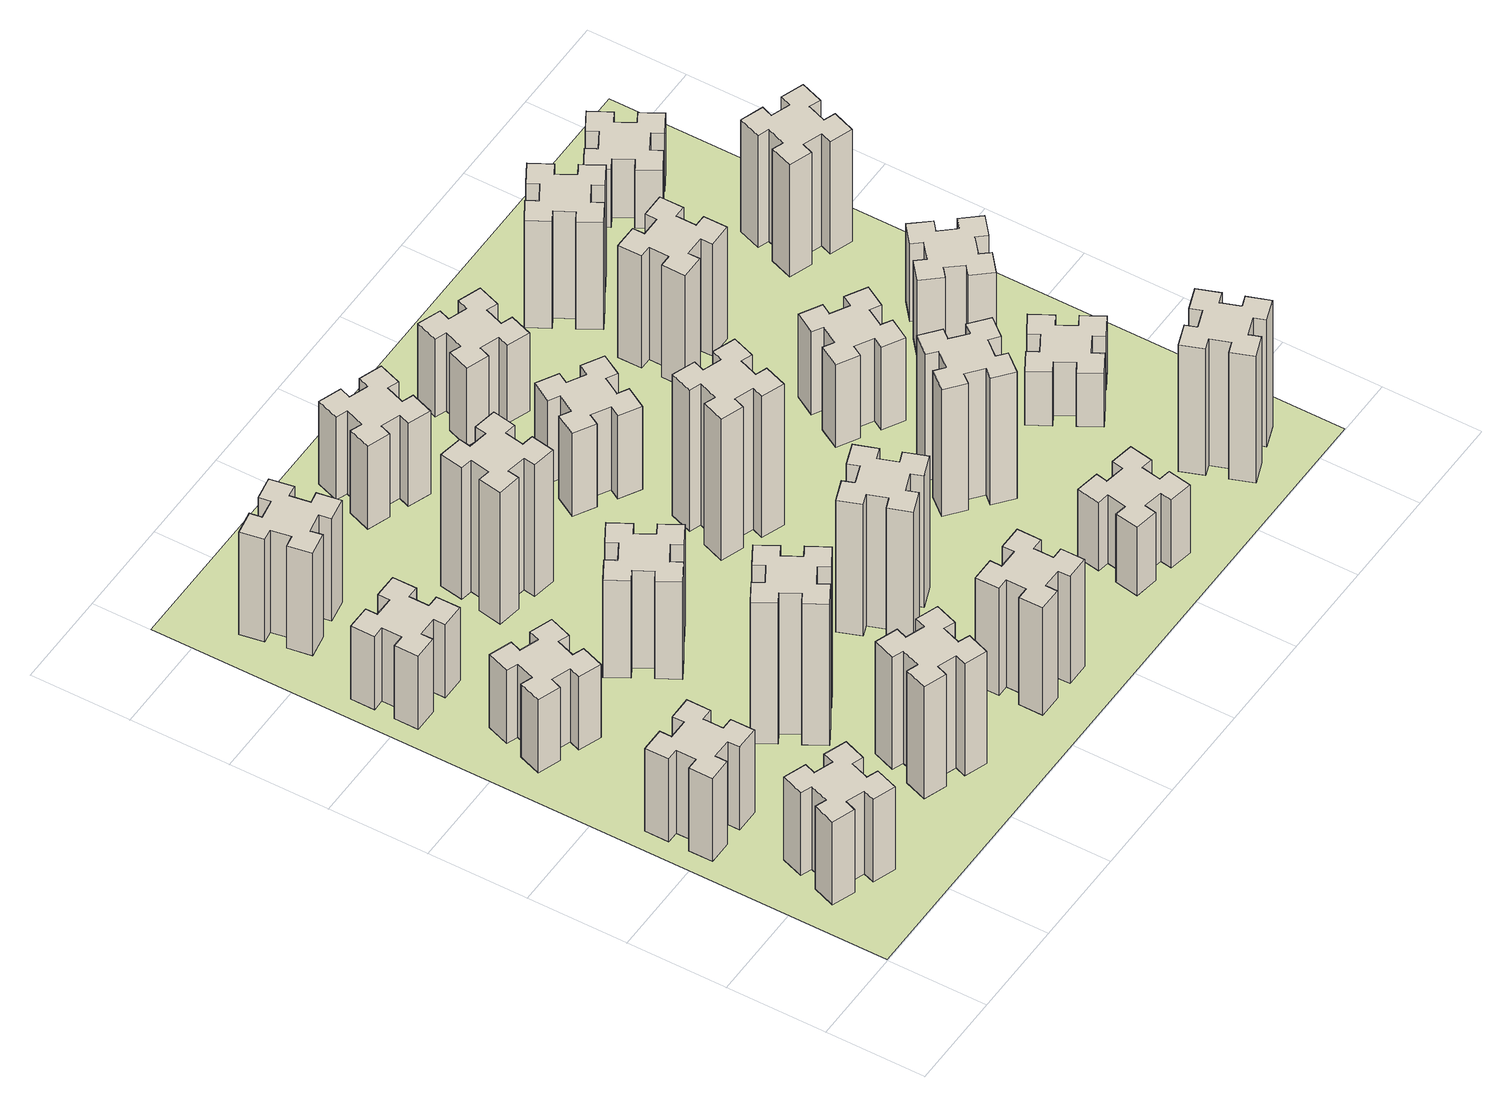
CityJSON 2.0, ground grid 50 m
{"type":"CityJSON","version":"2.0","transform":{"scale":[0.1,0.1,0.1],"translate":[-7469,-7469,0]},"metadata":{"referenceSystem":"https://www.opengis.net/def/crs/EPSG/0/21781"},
"CityObjects":{
"building1":{"type":"Building","attributes":{"class":"1000","function":"1000","usage":"1000","yearOfConstruction":2016,"roofType":"1000","measuredHeight":51,"storeysAboveGround":30,"storeysBelowGround":0},"geometry":[{"type":"Solid","lod":"1","boundaries":[[[[0,1,2,3,4,5,6,7,8,9,10,11,12,13,14,15,16,17,18,19]],[[17,16,20,21]],[[16,15,22,20]],[[15,14,23,22]],[[14,13,24,23]],[[13,12,25,24]],[[12,11,26,25]],[[11,10,27,26]],[[10,9,28,27]],[[9,8,29,28]],[[8,7,30,29]],[[7,6,31,30]],[[6,5,32,31]],[[5,4,33,32]],[[4,3,34,33]],[[3,2,35,34]],[[2,1,36,35]],[[1,0,37,36]],[[0,19,38,37]],[[19,18,39,38]],[[18,17,21,39]],[[24,25,26,27,28,29,30,31,32,33,34,35,36,37,38,39,21,20,22,23]]]]}]},
"building2":{"type":"Building","attributes":{"class":"1000","function":"1000","usage":"1000","yearOfConstruction":2016,"roofType":"1000","measuredHeight":51,"storeysAboveGround":30,"storeysBelowGround":0},"geometry":[{"type":"Solid","lod":"1","boundaries":[[[[40,41,42,43,44,45,46,47,48,49,50,51,52,53,54,55,56,57,58,59]],[[57,56,60,61]],[[56,55,62,60]],[[55,54,63,62]],[[54,53,64,63]],[[53,52,65,64]],[[52,51,66,65]],[[51,50,67,66]],[[50,49,68,67]],[[49,48,69,68]],[[48,47,70,69]],[[47,46,71,70]],[[46,45,72,71]],[[45,44,73,72]],[[44,43,74,73]],[[43,42,75,74]],[[42,41,76,75]],[[41,40,77,76]],[[40,59,78,77]],[[59,58,79,78]],[[58,57,61,79]],[[64,65,66,67,68,69,70,71,72,73,74,75,76,77,78,79,61,60,62,63]]]]}]},
"building3":{"type":"Building","attributes":{"class":"1000","function":"1000","usage":"1000","yearOfConstruction":2016,"roofType":"1000","measuredHeight":45,"storeysAboveGround":30,"storeysBelowGround":0},"geometry":[{"type":"Solid","lod":"1","boundaries":[[[[80,81,82,83,84,85,86,87,88,89,90,91,92,93,94,95,96,97,98,99]],[[97,96,100,101]],[[96,95,102,100]],[[95,94,103,102]],[[94,93,104,103]],[[93,92,105,104]],[[92,91,106,105]],[[91,90,107,106]],[[90,89,108,107]],[[89,88,109,108]],[[88,87,110,109]],[[87,86,111,110]],[[86,85,112,111]],[[85,84,113,112]],[[84,83,114,113]],[[83,82,115,114]],[[82,81,116,115]],[[81,80,117,116]],[[80,99,118,117]],[[99,98,119,118]],[[98,97,101,119]],[[104,105,106,107,108,109,110,111,112,113,114,115,116,117,118,119,101,100,102,103]]]]}]},
"building4":{"type":"Building","attributes":{"class":"1000","function":"1000","usage":"1000","yearOfConstruction":2016,"roofType":"1000","measuredHeight":45,"storeysAboveGround":30,"storeysBelowGround":0},"geometry":[{"type":"Solid","lod":"1","boundaries":[[[[120,121,122,123,124,125,126,127,128,129,130,131,132,133,134,135,136,137,138,139]],[[137,136,140,141]],[[136,135,142,140]],[[135,134,143,142]],[[134,133,144,143]],[[133,132,145,144]],[[132,131,146,145]],[[131,130,147,146]],[[130,129,148,147]],[[129,128,149,148]],[[128,127,150,149]],[[127,126,151,150]],[[126,125,152,151]],[[125,124,153,152]],[[124,123,154,153]],[[123,122,155,154]],[[122,121,156,155]],[[121,120,157,156]],[[120,139,158,157]],[[139,138,159,158]],[[138,137,141,159]],[[144,145,146,147,148,149,150,151,152,153,154,155,156,157,158,159,141,140,142,143]]]]}]},
"building5":{"type":"Building","attributes":{"class":"1000","function":"1000","usage":"1000","yearOfConstruction":2016,"roofType":"1000","measuredHeight":69,"storeysAboveGround":30,"storeysBelowGround":0},"geometry":[{"type":"Solid","lod":"1","boundaries":[[[[160,161,162,163,164,165,166,167,168,169,170,171,172,173,174,175,176,177,178,179]],[[177,176,180,181]],[[176,175,182,180]],[[175,174,183,182]],[[174,173,184,183]],[[173,172,185,184]],[[172,171,186,185]],[[171,170,187,186]],[[170,169,188,187]],[[169,168,189,188]],[[168,167,190,189]],[[167,166,191,190]],[[166,165,192,191]],[[165,164,193,192]],[[164,163,194,193]],[[163,162,195,194]],[[162,161,196,195]],[[161,160,197,196]],[[160,179,198,197]],[[179,178,199,198]],[[178,177,181,199]],[[184,185,186,187,188,189,190,191,192,193,194,195,196,197,198,199,181,180,182,183]]]]}]},
"building6":{"type":"Building","attributes":{"class":"1000","function":"1000","usage":"1000","yearOfConstruction":2016,"roofType":"1000","measuredHeight":63,"storeysAboveGround":30,"storeysBelowGround":0},"geometry":[{"type":"Solid","lod":"1","boundaries":[[[[200,201,202,203,204,205,206,207,208,209,210,211,212,213,214,215,216,217,218,219]],[[217,216,220,221]],[[216,215,222,220]],[[215,214,223,222]],[[214,213,224,223]],[[213,212,225,224]],[[212,211,226,225]],[[211,210,227,226]],[[210,209,228,227]],[[209,208,229,228]],[[208,207,230,229]],[[207,206,231,230]],[[206,205,232,231]],[[205,204,233,232]],[[204,203,234,233]],[[203,202,235,234]],[[202,201,236,235]],[[201,200,237,236]],[[200,219,238,237]],[[219,218,239,238]],[[218,217,221,239]],[[224,225,226,227,228,229,230,231,232,233,234,235,236,237,238,239,221,220,222,223]]]]}]},
"building7":{"type":"Building","attributes":{"class":"1000","function":"1000","usage":"1000","yearOfConstruction":2016,"roofType":"1000","measuredHeight":87,"storeysAboveGround":30,"storeysBelowGround":0},"geometry":[{"type":"Solid","lod":"1","boundaries":[[[[240,241,242,243,244,245,246,247,248,249,250,251,252,253,254,255,256,257,258,259]],[[257,256,260,261]],[[256,255,262,260]],[[255,254,263,262]],[[254,253,264,263]],[[253,252,265,264]],[[252,251,266,265]],[[251,250,267,266]],[[250,249,268,267]],[[249,248,269,268]],[[248,247,270,269]],[[247,246,271,270]],[[246,245,272,271]],[[245,244,273,272]],[[244,243,274,273]],[[243,242,275,274]],[[242,241,276,275]],[[241,240,277,276]],[[240,259,278,277]],[[259,258,279,278]],[[258,257,261,279]],[[264,265,266,267,268,269,270,271,272,273,274,275,276,277,278,279,261,260,262,263]]]]}]},
"building8":{"type":"Building","attributes":{"class":"1000","function":"1000","usage":"1000","yearOfConstruction":2016,"roofType":"1000","measuredHeight":60,"storeysAboveGround":30,"storeysBelowGround":0},"geometry":[{"type":"Solid","lod":"1","boundaries":[[[[280,281,282,283,284,285,286,287,288,289,290,291,292,293,294,295,296,297,298,299]],[[297,296,300,301]],[[296,295,302,300]],[[295,294,303,302]],[[294,293,304,303]],[[293,292,305,304]],[[292,291,306,305]],[[291,290,307,306]],[[290,289,308,307]],[[289,288,309,308]],[[288,287,310,309]],[[287,286,311,310]],[[286,285,312,311]],[[285,284,313,312]],[[284,283,314,313]],[[283,282,315,314]],[[282,281,316,315]],[[281,280,317,316]],[[280,299,318,317]],[[299,298,319,318]],[[298,297,301,319]],[[304,305,306,307,308,309,310,311,312,313,314,315,316,317,318,319,301,300,302,303]]]]}]},
"building9":{"type":"Building","attributes":{"class":"1000","function":"1000","usage":"1000","yearOfConstruction":2016,"roofType":"1000","measuredHeight":81,"storeysAboveGround":30,"storeysBelowGround":0},"geometry":[{"type":"Solid","lod":"1","boundaries":[[[[320,321,322,323,324,325,326,327,328,329,330,331,332,333,334,335,336,337,338,339]],[[337,336,340,341]],[[336,335,342,340]],[[335,334,343,342]],[[334,333,344,343]],[[333,332,345,344]],[[332,331,346,345]],[[331,330,347,346]],[[330,329,348,347]],[[329,328,349,348]],[[328,327,350,349]],[[327,326,351,350]],[[326,325,352,351]],[[325,324,353,352]],[[324,323,354,353]],[[323,322,355,354]],[[322,321,356,355]],[[321,320,357,356]],[[320,339,358,357]],[[339,338,359,358]],[[338,337,341,359]],[[344,345,346,347,348,349,350,351,352,353,354,355,356,357,358,359,341,340,342,343]]]]}]},
"building10":{"type":"Building","attributes":{"class":"1000","function":"1000","usage":"1000","yearOfConstruction":2016,"roofType":"1000","measuredHeight":66,"storeysAboveGround":30,"storeysBelowGround":0},"geometry":[{"type":"Solid","lod":"1","boundaries":[[[[360,361,362,363,364,365,366,367,368,369,370,371,372,373,374,375,376,377,378,379]],[[377,376,380,381]],[[376,375,382,380]],[[375,374,383,382]],[[374,373,384,383]],[[373,372,385,384]],[[372,371,386,385]],[[371,370,387,386]],[[370,369,388,387]],[[369,368,389,388]],[[368,367,390,389]],[[367,366,391,390]],[[366,365,392,391]],[[365,364,393,392]],[[364,363,394,393]],[[363,362,395,394]],[[362,361,396,395]],[[361,360,397,396]],[[360,379,398,397]],[[379,378,399,398]],[[378,377,381,399]],[[384,385,386,387,388,389,390,391,392,393,394,395,396,397,398,399,381,380,382,383]]]]}]},
"building11":{"type":"Building","attributes":{"class":"1000","function":"1000","usage":"1000","yearOfConstruction":2016,"roofType":"1000","measuredHeight":81,"storeysAboveGround":30,"storeysBelowGround":0},"geometry":[{"type":"Solid","lod":"1","boundaries":[[[[400,401,402,403,404,405,406,407,408,409,410,411,412,413,414,415,416,417,418,419]],[[417,416,420,421]],[[416,415,422,420]],[[415,414,423,422]],[[414,413,424,423]],[[413,412,425,424]],[[412,411,426,425]],[[411,410,427,426]],[[410,409,428,427]],[[409,408,429,428]],[[408,407,430,429]],[[407,406,431,430]],[[406,405,432,431]],[[405,404,433,432]],[[404,403,434,433]],[[403,402,435,434]],[[402,401,436,435]],[[401,400,437,436]],[[400,419,438,437]],[[419,418,439,438]],[[418,417,421,439]],[[424,425,426,427,428,429,430,431,432,433,434,435,436,437,438,439,421,420,422,423]]]]}]},
"building12":{"type":"Building","attributes":{"class":"1000","function":"1000","usage":"1000","yearOfConstruction":2016,"roofType":"1000","measuredHeight":51,"storeysAboveGround":30,"storeysBelowGround":0},"geometry":[{"type":"Solid","lod":"1","boundaries":[[[[440,441,442,443,444,445,446,447,448,449,450,451,452,453,454,455,456,457,458,459]],[[457,456,460,461]],[[456,455,462,460]],[[455,454,463,462]],[[454,453,464,463]],[[453,452,465,464]],[[452,451,466,465]],[[451,450,467,466]],[[450,449,468,467]],[[449,448,469,468]],[[448,447,470,469]],[[447,446,471,470]],[[446,445,472,471]],[[445,444,473,472]],[[444,443,474,473]],[[443,442,475,474]],[[442,441,476,475]],[[441,440,477,476]],[[440,459,478,477]],[[459,458,479,478]],[[458,457,461,479]],[[464,465,466,467,468,469,470,471,472,473,474,475,476,477,478,479,461,460,462,463]]]]}]},
"building13":{"type":"Building","attributes":{"class":"1000","function":"1000","usage":"1000","yearOfConstruction":2016,"roofType":"1000","measuredHeight":87,"storeysAboveGround":30,"storeysBelowGround":0},"geometry":[{"type":"Solid","lod":"1","boundaries":[[[[480,481,482,483,484,485,486,487,488,489,490,491,492,493,494,495,496,497,498,499]],[[497,496,500,501]],[[496,495,502,500]],[[495,494,503,502]],[[494,493,504,503]],[[493,492,505,504]],[[492,491,506,505]],[[491,490,507,506]],[[490,489,508,507]],[[489,488,509,508]],[[488,487,510,509]],[[487,486,511,510]],[[486,485,512,511]],[[485,484,513,512]],[[484,483,514,513]],[[483,482,515,514]],[[482,481,516,515]],[[481,480,517,516]],[[480,499,518,517]],[[499,498,519,518]],[[498,497,501,519]],[[504,505,506,507,508,509,510,511,512,513,514,515,516,517,518,519,501,500,502,503]]]]}]},
"building14":{"type":"Building","attributes":{"class":"1000","function":"1000","usage":"1000","yearOfConstruction":2016,"roofType":"1000","measuredHeight":51,"storeysAboveGround":30,"storeysBelowGround":0},"geometry":[{"type":"Solid","lod":"1","boundaries":[[[[520,521,522,523,524,525,526,527,528,529,530,531,532,533,534,535,536,537,538,539]],[[537,536,540,541]],[[536,535,542,540]],[[535,534,543,542]],[[534,533,544,543]],[[533,532,545,544]],[[532,531,546,545]],[[531,530,547,546]],[[530,529,548,547]],[[529,528,549,548]],[[528,527,550,549]],[[527,526,551,550]],[[526,525,552,551]],[[525,524,553,552]],[[524,523,554,553]],[[523,522,555,554]],[[522,521,556,555]],[[521,520,557,556]],[[520,539,558,557]],[[539,538,559,558]],[[538,537,541,559]],[[544,545,546,547,548,549,550,551,552,553,554,555,556,557,558,559,541,540,542,543]]]]}]},
"building15":{"type":"Building","attributes":{"class":"1000","function":"1000","usage":"1000","yearOfConstruction":2016,"roofType":"1000","measuredHeight":42,"storeysAboveGround":30,"storeysBelowGround":0},"geometry":[{"type":"Solid","lod":"1","boundaries":[[[[560,561,562,563,564,565,566,567,568,569,570,571,572,573,574,575,576,577,578,579]],[[577,576,580,581]],[[576,575,582,580]],[[575,574,583,582]],[[574,573,584,583]],[[573,572,585,584]],[[572,571,586,585]],[[571,570,587,586]],[[570,569,588,587]],[[569,568,589,588]],[[568,567,590,589]],[[567,566,591,590]],[[566,565,592,591]],[[565,564,593,592]],[[564,563,594,593]],[[563,562,595,594]],[[562,561,596,595]],[[561,560,597,596]],[[560,579,598,597]],[[579,578,599,598]],[[578,577,581,599]],[[584,585,586,587,588,589,590,591,592,593,594,595,596,597,598,599,581,580,582,583]]]]}]},
"building16":{"type":"Building","attributes":{"class":"1000","function":"1000","usage":"1000","yearOfConstruction":2016,"roofType":"1000","measuredHeight":48,"storeysAboveGround":30,"storeysBelowGround":0},"geometry":[{"type":"Solid","lod":"1","boundaries":[[[[600,601,602,603,604,605,606,607,608,609,610,611,612,613,614,615,616,617,618,619]],[[617,616,620,621]],[[616,615,622,620]],[[615,614,623,622]],[[614,613,624,623]],[[613,612,625,624]],[[612,611,626,625]],[[611,610,627,626]],[[610,609,628,627]],[[609,608,629,628]],[[608,607,630,629]],[[607,606,631,630]],[[606,605,632,631]],[[605,604,633,632]],[[604,603,634,633]],[[603,602,635,634]],[[602,601,636,635]],[[601,600,637,636]],[[600,619,638,637]],[[619,618,639,638]],[[618,617,621,639]],[[624,625,626,627,628,629,630,631,632,633,634,635,636,637,638,639,621,620,622,623]]]]}]},
"building17":{"type":"Building","attributes":{"class":"1000","function":"1000","usage":"1000","yearOfConstruction":2016,"roofType":"1000","measuredHeight":78,"storeysAboveGround":30,"storeysBelowGround":0},"geometry":[{"type":"Solid","lod":"1","boundaries":[[[[640,641,642,643,644,645,646,647,648,649,650,651,652,653,654,655,656,657,658,659]],[[657,656,660,661]],[[656,655,662,660]],[[655,654,663,662]],[[654,653,664,663]],[[653,652,665,664]],[[652,651,666,665]],[[651,650,667,666]],[[650,649,668,667]],[[649,648,669,668]],[[648,647,670,669]],[[647,646,671,670]],[[646,645,672,671]],[[645,644,673,672]],[[644,643,674,673]],[[643,642,675,674]],[[642,641,676,675]],[[641,640,677,676]],[[640,659,678,677]],[[659,658,679,678]],[[658,657,661,679]],[[664,665,666,667,668,669,670,671,672,673,674,675,676,677,678,679,661,660,662,663]]]]}]},
"building18":{"type":"Building","attributes":{"class":"1000","function":"1000","usage":"1000","yearOfConstruction":2016,"roofType":"1000","measuredHeight":51,"storeysAboveGround":30,"storeysBelowGround":0},"geometry":[{"type":"Solid","lod":"1","boundaries":[[[[680,681,682,683,684,685,686,687,688,689,690,691,692,693,694,695,696,697,698,699]],[[697,696,700,701]],[[696,695,702,700]],[[695,694,703,702]],[[694,693,704,703]],[[693,692,705,704]],[[692,691,706,705]],[[691,690,707,706]],[[690,689,708,707]],[[689,688,709,708]],[[688,687,710,709]],[[687,686,711,710]],[[686,685,712,711]],[[685,684,713,712]],[[684,683,714,713]],[[683,682,715,714]],[[682,681,716,715]],[[681,680,717,716]],[[680,699,718,717]],[[699,698,719,718]],[[698,697,701,719]],[[704,705,706,707,708,709,710,711,712,713,714,715,716,717,718,719,701,700,702,703]]]]}]},
"building19":{"type":"Building","attributes":{"class":"1000","function":"1000","usage":"1000","yearOfConstruction":2016,"roofType":"1000","measuredHeight":69,"storeysAboveGround":30,"storeysBelowGround":0},"geometry":[{"type":"Solid","lod":"1","boundaries":[[[[720,721,722,723,724,725,726,727,728,729,730,731,732,733,734,735,736,737,738,739]],[[737,736,740,741]],[[736,735,742,740]],[[735,734,743,742]],[[734,733,744,743]],[[733,732,745,744]],[[732,731,746,745]],[[731,730,747,746]],[[730,729,748,747]],[[729,728,749,748]],[[728,727,750,749]],[[727,726,751,750]],[[726,725,752,751]],[[725,724,753,752]],[[724,723,754,753]],[[723,722,755,754]],[[722,721,756,755]],[[721,720,757,756]],[[720,739,758,757]],[[739,738,759,758]],[[738,737,741,759]],[[744,745,746,747,748,749,750,751,752,753,754,755,756,757,758,759,741,740,742,743]]]]}]},
"building20":{"type":"Building","attributes":{"class":"1000","function":"1000","usage":"1000","yearOfConstruction":2016,"roofType":"1000","measuredHeight":78,"storeysAboveGround":30,"storeysBelowGround":0},"geometry":[{"type":"Solid","lod":"1","boundaries":[[[[760,761,762,763,764,765,766,767,768,769,770,771,772,773,774,775,776,777,778,779]],[[777,776,780,781]],[[776,775,782,780]],[[775,774,783,782]],[[774,773,784,783]],[[773,772,785,784]],[[772,771,786,785]],[[771,770,787,786]],[[770,769,788,787]],[[769,768,789,788]],[[768,767,790,789]],[[767,766,791,790]],[[766,765,792,791]],[[765,764,793,792]],[[764,763,794,793]],[[763,762,795,794]],[[762,761,796,795]],[[761,760,797,796]],[[760,779,798,797]],[[779,778,799,798]],[[778,777,781,799]],[[784,785,786,787,788,789,790,791,792,793,794,795,796,797,798,799,781,780,782,783]]]]}]},
"building21":{"type":"Building","attributes":{"class":"1000","function":"1000","usage":"1000","yearOfConstruction":2016,"roofType":"1000","measuredHeight":66,"storeysAboveGround":30,"storeysBelowGround":0},"geometry":[{"type":"Solid","lod":"1","boundaries":[[[[800,801,802,803,804,805,806,807,808,809,810,811,812,813,814,815,816,817,818,819]],[[817,816,820,821]],[[816,815,822,820]],[[815,814,823,822]],[[814,813,824,823]],[[813,812,825,824]],[[812,811,826,825]],[[811,810,827,826]],[[810,809,828,827]],[[809,808,829,828]],[[808,807,830,829]],[[807,806,831,830]],[[806,805,832,831]],[[805,804,833,832]],[[804,803,834,833]],[[803,802,835,834]],[[802,801,836,835]],[[801,800,837,836]],[[800,819,838,837]],[[819,818,839,838]],[[818,817,821,839]],[[824,825,826,827,828,829,830,831,832,833,834,835,836,837,838,839,821,820,822,823]]]]}]},
"building22":{"type":"Building","attributes":{"class":"1000","function":"1000","usage":"1000","yearOfConstruction":2016,"roofType":"1000","measuredHeight":33,"storeysAboveGround":30,"storeysBelowGround":0},"geometry":[{"type":"Solid","lod":"1","boundaries":[[[[840,841,842,843,844,845,846,847,848,849,850,851,852,853,854,855,856,857,858,859]],[[857,856,860,861]],[[856,855,862,860]],[[855,854,863,862]],[[854,853,864,863]],[[853,852,865,864]],[[852,851,866,865]],[[851,850,867,866]],[[850,849,868,867]],[[849,848,869,868]],[[848,847,870,869]],[[847,846,871,870]],[[846,845,872,871]],[[845,844,873,872]],[[844,843,874,873]],[[843,842,875,874]],[[842,841,876,875]],[[841,840,877,876]],[[840,859,878,877]],[[859,858,879,878]],[[858,857,861,879]],[[864,865,866,867,868,869,870,871,872,873,874,875,876,877,878,879,861,860,862,863]]]]}]},
"building23":{"type":"Building","attributes":{"class":"1000","function":"1000","usage":"1000","yearOfConstruction":2016,"roofType":"1000","measuredHeight":48,"storeysAboveGround":30,"storeysBelowGround":0},"geometry":[{"type":"Solid","lod":"1","boundaries":[[[[880,881,882,883,884,885,886,887,888,889,890,891,892,893,894,895,896,897,898,899]],[[897,896,900,901]],[[896,895,902,900]],[[895,894,903,902]],[[894,893,904,903]],[[893,892,905,904]],[[892,891,906,905]],[[891,890,907,906]],[[890,889,908,907]],[[889,888,909,908]],[[888,887,910,909]],[[887,886,911,910]],[[886,885,912,911]],[[885,884,913,912]],[[884,883,914,913]],[[883,882,915,914]],[[882,881,916,915]],[[881,880,917,916]],[[880,899,918,917]],[[899,898,919,918]],[[898,897,901,919]],[[904,905,906,907,908,909,910,911,912,913,914,915,916,917,918,919,901,900,902,903]]]]}]},
"building24":{"type":"Building","attributes":{"class":"1000","function":"1000","usage":"1000","yearOfConstruction":2016,"roofType":"1000","measuredHeight":69,"storeysAboveGround":30,"storeysBelowGround":0},"geometry":[{"type":"Solid","lod":"1","boundaries":[[[[920,921,922,923,924,925,926,927,928,929,930,931,932,933,934,935,936,937,938,939]],[[937,936,940,941]],[[936,935,942,940]],[[935,934,943,942]],[[934,933,944,943]],[[933,932,945,944]],[[932,931,946,945]],[[931,930,947,946]],[[930,929,948,947]],[[929,928,949,948]],[[928,927,950,949]],[[927,926,951,950]],[[926,925,952,951]],[[925,924,953,952]],[[924,923,954,953]],[[923,922,955,954]],[[922,921,956,955]],[[921,920,957,956]],[[920,939,958,957]],[[939,938,959,958]],[[938,937,941,959]],[[944,945,946,947,948,949,950,951,952,953,954,955,956,957,958,959,941,940,942,943]]]]}]},
"building25":{"type":"Building","attributes":{"class":"1000","function":"1000","usage":"1000","yearOfConstruction":2016,"roofType":"1000","measuredHeight":36,"storeysAboveGround":30,"storeysBelowGround":0},"geometry":[{"type":"Solid","lod":"1","boundaries":[[[[960,961,962,963,964,965,966,967,968,969,970,971,972,973,974,975,976,977,978,979]],[[977,976,980,981]],[[976,975,982,980]],[[975,974,983,982]],[[974,973,984,983]],[[973,972,985,984]],[[972,971,986,985]],[[971,970,987,986]],[[970,969,988,987]],[[969,968,989,988]],[[968,967,990,989]],[[967,966,991,990]],[[966,965,992,991]],[[965,964,993,992]],[[964,963,994,993]],[[963,962,995,994]],[[962,961,996,995]],[[961,960,997,996]],[[960,979,998,997]],[[979,978,999,998]],[[978,977,981,999]],[[984,985,986,987,988,989,990,991,992,993,994,995,996,997,998,999,981,980,982,983]]]]}]},
"landuse1":{"type":"LandUse","attributes":{"name":"plot1","function":"1010"},"geometry":[{"type":"MultiSurface","lod":"1","boundaries":[[[1000,1001,1002,1003]]]}]}
},
"vertices":[
[289,560,0],[255,466,0],[199,487,0],[157,374,0],[270,333,0],[291,389,0],[385,355,0],[364,299,0],[477,257,0],[518,370,0],[462,391,0],[496,485,0],[552,464,0],[593,577,0],[480,618,0],[460,562,0],[366,596,0],[387,652,0],[274,693,0],[233,580,0],[366,596,510],[387,652,510],[460,562,510],[480,618,510],[593,577,510],[552,464,510],[496,485,510],[462,391,510],[518,370,510],[477,257,510],[364,299,510],[385,355,510],[291,389,510],[270,333,510],[157,374,510],[199,487,510],[255,466,510],[289,560,510],[233,580,510],[274,693,510],
[385,1065,0],[385,1165,0],[445,1165,0],[445,1285,0],[325,1285,0],[325,1225,0],[225,1225,0],[225,1285,0],[105,1285,0],[105,1165,0],[165,1165,0],[165,1065,0],[105,1065,0],[105,945,0],[225,945,0],[225,1005,0],[325,1005,0],[325,945,0],[445,945,0],[445,1065,0],[325,1005,510],[325,945,510],[225,1005,510],[225,945,510],[105,945,510],[105,1065,510],[165,1065,510],[165,1165,510],[105,1165,510],[105,1285,510],[225,1285,510],[225,1225,510],[325,1225,510],[325,1285,510],[445,1285,510],[445,1165,510],[385,1165,510],[385,1065,510],[445,1065,510],[445,945,510],
[291,1869,0],[385,1835,0],[364,1779,0],[477,1737,0],[518,1850,0],[462,1871,0],[496,1965,0],[552,1944,0],[593,2057,0],[480,2098,0],[460,2042,0],[366,2076,0],[387,2132,0],[274,2173,0],[233,2060,0],[289,2040,0],[255,1946,0],[199,1967,0],[157,1854,0],[270,1813,0],[255,1946,450],[199,1967,450],[289,2040,450],[233,2060,450],[274,2173,450],[387,2132,450],[366,2076,450],[460,2042,450],[480,2098,450],[593,2057,450],[552,1944,450],[496,1965,450],[462,1871,450],[518,1850,450],[477,1737,450],[364,1779,450],[385,1835,450],[291,1869,450],[270,1813,450],[157,1854,450],
[165,2645,0],[165,2545,0],[105,2545,0],[105,2425,0],[225,2425,0],[225,2485,0],[325,2485,0],[325,2425,0],[445,2425,0],[445,2545,0],[385,2545,0],[385,2645,0],[445,2645,0],[445,2765,0],[325,2765,0],[325,2705,0],[225,2705,0],[225,2765,0],[105,2765,0],[105,2645,0],[225,2705,450],[225,2765,450],[325,2705,450],[325,2765,450],[445,2765,450],[445,2645,450],[385,2645,450],[385,2545,450],[445,2545,450],[445,2425,450],[325,2425,450],[325,2485,450],[225,2485,450],[225,2425,450],[105,2425,450],[105,2545,450],[165,2545,450],[165,2645,450],[105,2645,450],[105,2765,450],
[1202,391,0],[1236,485,0],[1292,464,0],[1333,577,0],[1220,618,0],[1200,562,0],[1106,596,0],[1127,652,0],[1014,693,0],[973,580,0],[1029,560,0],[995,466,0],[939,487,0],[897,374,0],[1010,333,0],[1031,389,0],[1125,355,0],[1104,299,0],[1217,257,0],[1258,370,0],[1125,355,690],[1104,299,690],[1031,389,690],[1010,333,690],[897,374,690],[939,487,690],[995,466,690],[1029,560,690],[973,580,690],[1014,693,690],[1127,652,690],[1106,596,690],[1200,562,690],[1220,618,690],[1333,577,690],[1292,464,690],[1236,485,690],[1202,391,690],[1258,370,690],[1217,257,690],
[492,3205,0],[475,3304,0],[534,3314,0],[513,3432,0],[395,3411,0],[405,3352,0],[307,3335,0],[297,3394,0],[178,3373,0],[199,3255,0],[258,3265,0],[276,3167,0],[217,3157,0],[237,3038,0],[356,3059,0],[345,3118,0],[444,3136,0],[454,3077,0],[572,3097,0],[551,3216,0],[444,3136,630],[454,3077,630],[345,3118,630],[356,3059,630],[237,3038,630],[217,3157,630],[276,3167,630],[258,3265,630],[199,3255,630],[178,3373,630],[297,3394,630],[307,3335,630],[405,3352,630],[395,3411,630],[513,3432,630],[534,3314,630],[475,3304,630],[492,3205,630],[551,3216,630],[572,3097,630],
[1027,995,0],[1114,1045,0],[1144,993,0],[1248,1053,0],[1188,1157,0],[1136,1127,0],[1086,1214,0],[1138,1244,0],[1078,1348,0],[974,1288,0],[1004,1236,0],[917,1186,0],[887,1238,0],[783,1178,0],[843,1074,0],[895,1104,0],[945,1017,0],[893,987,0],[953,883,0],[1057,943,0],[945,1017,870],[893,987,870],[895,1104,870],[843,1074,870],[783,1178,870],[887,1238,870],[917,1186,870],[1004,1236,870],[974,1288,870],[1078,1348,870],[1138,1244,870],[1086,1214,870],[1136,1127,870],[1188,1157,870],[1248,1053,870],[1144,993,870],[1114,1045,870],[1027,995,870],[1057,943,870],[953,883,870],
[895,1844,0],[945,1757,0],[893,1727,0],[953,1623,0],[1057,1683,0],[1027,1735,0],[1114,1785,0],[1144,1733,0],[1248,1793,0],[1188,1897,0],[1136,1867,0],[1086,1954,0],[1138,1984,0],[1078,2088,0],[974,2028,0],[1004,1976,0],[917,1926,0],[887,1978,0],[783,1918,0],[843,1814,0],[917,1926,600],[887,1978,600],[1004,1976,600],[974,2028,600],[1078,2088,600],[1138,1984,600],[1086,1954,600],[1136,1867,600],[1188,1897,600],[1248,1793,600],[1144,1733,600],[1114,1785,600],[1027,1735,600],[1057,1683,600],[953,1623,600],[893,1727,600],[945,1757,600],[895,1844,600],[843,1814,600],[783,1918,600],
[1084,2695,0],[985,2712,0],[996,2771,0],[877,2792,0],[857,2674,0],[916,2664,0],[898,2565,0],[839,2576,0],[818,2457,0],[937,2437,0],[947,2496,0],[1045,2478,0],[1035,2419,0],[1153,2398,0],[1174,2517,0],[1115,2527,0],[1132,2625,0],[1191,2615,0],[1212,2733,0],[1094,2754,0],[1132,2625,810],[1191,2615,810],[1115,2527,810],[1174,2517,810],[1153,2398,810],[1035,2419,810],[1045,2478,810],[947,2496,810],[937,2437,810],[818,2457,810],[839,2576,810],[898,2565,810],[916,2664,810],[857,2674,810],[877,2792,810],[996,2771,810],[985,2712,810],[1084,2695,810],[1094,2754,810],[1212,2733,810],
[1865,325,0],[1865,425,0],[1925,425,0],[1925,545,0],[1805,545,0],[1805,485,0],[1705,485,0],[1705,545,0],[1585,545,0],[1585,425,0],[1645,425,0],[1645,325,0],[1585,325,0],[1585,205,0],[1705,205,0],[1705,265,0],[1805,265,0],[1805,205,0],[1925,205,0],[1925,325,0],[1805,265,660],[1805,205,660],[1705,265,660],[1705,205,660],[1585,205,660],[1585,325,660],[1645,325,660],[1645,425,660],[1585,425,660],[1585,545,660],[1705,545,660],[1705,485,660],[1805,485,660],[1805,545,660],[1925,545,660],[1925,425,660],[1865,425,660],[1865,325,660],[1925,325,660],[1925,205,660],
[1876,1106,0],[1842,1200,0],[1898,1220,0],[1857,1333,0],[1744,1292,0],[1765,1236,0],[1671,1202,0],[1650,1258,0],[1537,1217,0],[1579,1104,0],[1635,1125,0],[1669,1031,0],[1613,1010,0],[1654,897,0],[1767,939,0],[1746,995,0],[1840,1029,0],[1860,973,0],[1973,1014,0],[1932,1127,0],[1840,1029,810],[1860,973,810],[1746,995,810],[1767,939,810],[1654,897,810],[1613,1010,810],[1669,1031,810],[1635,1125,810],[1579,1104,810],[1537,1217,810],[1650,1258,810],[1671,1202,810],[1765,1236,810],[1744,1292,810],[1857,1333,810],[1898,1220,810],[1842,1200,810],[1876,1106,810],[1932,1127,810],[1973,1014,810],
[1129,3420,0],[1095,3326,0],[1039,3347,0],[997,3234,0],[1110,3193,0],[1131,3249,0],[1225,3215,0],[1204,3159,0],[1317,3117,0],[1358,3230,0],[1302,3251,0],[1336,3345,0],[1392,3324,0],[1433,3437,0],[1320,3478,0],[1300,3422,0],[1206,3456,0],[1227,3512,0],[1114,3553,0],[1073,3440,0],[1206,3456,510],[1227,3512,510],[1300,3422,510],[1320,3478,510],[1433,3437,510],[1392,3324,510],[1336,3345,510],[1302,3251,510],[1358,3230,510],[1317,3117,510],[1204,3159,510],[1225,3215,510],[1131,3249,510],[1110,3193,510],[997,3234,510],[1039,3347,510],[1095,3326,510],[1129,3420,510],[1073,3440,510],[1114,3553,510],
[1769,2040,0],[1735,1946,0],[1679,1967,0],[1637,1854,0],[1750,1813,0],[1771,1869,0],[1865,1835,0],[1844,1779,0],[1957,1737,0],[1998,1850,0],[1942,1871,0],[1976,1965,0],[2032,1944,0],[2073,2057,0],[1960,2098,0],[1940,2042,0],[1846,2076,0],[1867,2132,0],[1754,2173,0],[1713,2060,0],[1846,2076,870],[1867,2132,870],[1940,2042,870],[1960,2098,870],[2073,2057,870],[2032,1944,870],[1976,1965,870],[1942,1871,870],[1998,1850,870],[1957,1737,870],[1844,1779,870],[1865,1835,870],[1771,1869,870],[1750,1813,870],[1637,1854,870],[1679,1967,870],[1735,1946,870],[1769,2040,870],[1713,2060,870],[1754,2173,870],
[1685,2694,0],[1635,2607,0],[1583,2637,0],[1523,2533,0],[1627,2473,0],[1657,2525,0],[1744,2475,0],[1714,2423,0],[1818,2363,0],[1878,2467,0],[1826,2497,0],[1876,2584,0],[1928,2554,0],[1988,2658,0],[1884,2718,0],[1854,2666,0],[1767,2716,0],[1797,2768,0],[1693,2828,0],[1633,2724,0],[1767,2716,510],[1797,2768,510],[1854,2666,510],[1884,2718,510],[1988,2658,510],[1928,2554,510],[1876,2584,510],[1826,2497,510],[1878,2467,510],[1818,2363,510],[1714,2423,510],[1744,2475,510],[1657,2525,510],[1627,2473,510],[1523,2533,510],[1583,2637,510],[1635,2607,510],[1685,2694,510],[1633,2724,510],[1693,2828,510],
[2527,276,0],[2625,258,0],[2615,199,0],[2733,178,0],[2754,297,0],[2695,307,0],[2712,405,0],[2771,395,0],[2792,513,0],[2674,534,0],[2664,475,0],[2565,492,0],[2576,551,0],[2457,572,0],[2437,454,0],[2496,444,0],[2478,345,0],[2419,356,0],[2398,237,0],[2517,217,0],[2478,345,420],[2419,356,420],[2496,444,420],[2437,454,420],[2457,572,420],[2576,551,420],[2565,492,420],[2664,475,420],[2674,534,420],[2792,513,420],[2771,395,420],[2712,405,420],[2695,307,420],[2754,297,420],[2733,178,420],[2615,199,420],[2625,258,420],[2527,276,420],[2517,217,420],[2398,237,420],
[1769,3320,0],[1735,3226,0],[1679,3247,0],[1637,3134,0],[1750,3093,0],[1771,3149,0],[1865,3115,0],[1844,3059,0],[1957,3017,0],[1998,3130,0],[1942,3151,0],[1976,3245,0],[2032,3224,0],[2073,3337,0],[1960,3378,0],[1940,3322,0],[1846,3356,0],[1867,3412,0],[1754,3453,0],[1713,3340,0],[1846,3356,480],[1867,3412,480],[1940,3322,480],[1960,3378,480],[2073,3337,480],[2032,3224,480],[1976,3245,480],[1942,3151,480],[1998,3130,480],[1957,3017,480],[1844,3059,480],[1865,3115,480],[1771,3149,480],[1750,3093,480],[1637,3134,480],[1679,3247,480],[1735,3226,480],[1769,3320,480],[1713,3340,480],[1754,3453,480],
[2543,1324,0],[2479,1248,0],[2433,1286,0],[2356,1194,0],[2448,1117,0],[2486,1163,0],[2563,1099,0],[2524,1053,0],[2616,976,0],[2693,1068,0],[2647,1106,0],[2712,1183,0],[2758,1144,0],[2835,1236,0],[2743,1313,0],[2704,1267,0],[2628,1332,0],[2666,1378,0],[2574,1455,0],[2497,1363,0],[2628,1332,780],[2666,1378,780],[2704,1267,780],[2743,1313,780],[2835,1236,780],[2758,1144,780],[2712,1183,780],[2647,1106,780],[2693,1068,780],[2616,976,780],[2524,1053,780],[2563,1099,780],[2486,1163,780],[2448,1117,780],[2356,1194,780],[2433,1286,780],[2479,1248,780],[2543,1324,780],[2497,1363,780],[2574,1455,780],
[2766,1757,0],[2816,1844,0],[2868,1814,0],[2928,1918,0],[2824,1978,0],[2794,1926,0],[2707,1976,0],[2737,2028,0],[2633,2088,0],[2573,1984,0],[2625,1954,0],[2575,1867,0],[2523,1897,0],[2463,1793,0],[2567,1733,0],[2597,1785,0],[2684,1735,0],[2654,1683,0],[2758,1623,0],[2818,1727,0],[2684,1735,510],[2654,1683,510],[2597,1785,510],[2567,1733,510],[2463,1793,510],[2523,1897,510],[2575,1867,510],[2625,1954,510],[2573,1984,510],[2633,2088,510],[2737,2028,510],[2707,1976,510],[2794,1926,510],[2824,1978,510],[2928,1918,510],[2868,1814,510],[2816,1844,510],[2766,1757,510],[2818,1727,510],[2758,1623,510],
[2645,2805,0],[2545,2805,0],[2545,2865,0],[2425,2865,0],[2425,2745,0],[2485,2745,0],[2485,2645,0],[2425,2645,0],[2425,2525,0],[2545,2525,0],[2545,2585,0],[2645,2585,0],[2645,2525,0],[2765,2525,0],[2765,2645,0],[2705,2645,0],[2705,2745,0],[2765,2745,0],[2765,2865,0],[2645,2865,0],[2705,2745,690],[2765,2745,690],[2705,2645,690],[2765,2645,690],[2765,2525,690],[2645,2525,690],[2645,2585,690],[2545,2585,690],[2545,2525,690],[2425,2525,690],[2425,2645,690],[2485,2645,690],[2485,2745,690],[2425,2745,690],[2425,2865,690],[2545,2865,690],[2545,2805,690],[2645,2805,690],[2645,2865,690],[2765,2865,690],
[3215,385,0],[3249,291,0],[3193,270,0],[3234,157,0],[3347,199,0],[3326,255,0],[3420,289,0],[3440,233,0],[3553,274,0],[3512,387,0],[3456,366,0],[3422,460,0],[3478,480,0],[3437,593,0],[3324,552,0],[3345,496,0],[3251,462,0],[3230,518,0],[3117,477,0],[3159,364,0],[3251,462,780],[3230,518,780],[3345,496,780],[3324,552,780],[3437,593,780],[3478,480,780],[3422,460,780],[3456,366,780],[3512,387,780],[3553,274,780],[3440,233,780],[3420,289,780],[3326,255,780],[3347,199,780],[3234,157,780],[3193,270,780],[3249,291,780],[3215,385,780],[3159,364,780],[3117,477,780],
[2584,3356,0],[2497,3306,0],[2467,3358,0],[2363,3298,0],[2423,3194,0],[2475,3224,0],[2525,3137,0],[2473,3107,0],[2533,3003,0],[2637,3063,0],[2607,3115,0],[2694,3165,0],[2724,3113,0],[2828,3173,0],[2768,3277,0],[2716,3247,0],[2666,3334,0],[2718,3364,0],[2658,3468,0],[2554,3408,0],[2666,3334,660],[2718,3364,660],[2716,3247,660],[2768,3277,660],[2828,3173,660],[2724,3113,660],[2694,3165,660],[2607,3115,660],[2637,3063,660],[2533,3003,660],[2473,3107,660],[2525,3137,660],[2475,3224,660],[2423,3194,660],[2363,3298,660],[2467,3358,660],[2497,3306,660],[2584,3356,660],[2554,3408,660],[2658,3468,660],
[3115,1104,0],[3165,1017,0],[3113,987,0],[3173,883,0],[3277,943,0],[3247,995,0],[3334,1045,0],[3364,993,0],[3468,1053,0],[3408,1157,0],[3356,1127,0],[3306,1214,0],[3358,1244,0],[3298,1348,0],[3194,1288,0],[3224,1236,0],[3137,1186,0],[3107,1238,0],[3003,1178,0],[3063,1074,0],[3137,1186,330],[3107,1238,330],[3224,1236,330],[3194,1288,330],[3298,1348,330],[3358,1244,330],[3306,1214,330],[3356,1127,330],[3408,1157,330],[3468,1053,330],[3364,993,330],[3334,1045,330],[3247,995,330],[3277,943,330],[3173,883,330],[3113,987,330],[3165,1017,330],[3115,1104,330],[3063,1074,330],[3003,1178,330],
[3368,1639,0],[3444,1703,0],[3483,1657,0],[3575,1734,0],[3498,1826,0],[3452,1788,0],[3387,1864,0],[3433,1903,0],[3356,1995,0],[3264,1918,0],[3303,1872,0],[3226,1807,0],[3188,1853,0],[3096,1776,0],[3173,1684,0],[3219,1723,0],[3283,1646,0],[3237,1608,0],[3314,1516,0],[3406,1593,0],[3283,1646,480],[3237,1608,480],[3219,1723,480],[3173,1684,480],[3096,1776,480],[3188,1853,480],[3226,1807,480],[3303,1872,480],[3264,1918,480],[3356,1995,480],[3433,1903,480],[3387,1864,480],[3452,1788,480],[3498,1826,480],[3575,1734,480],[3483,1657,480],[3444,1703,480],[3368,1639,480],[3406,1593,480],[3314,1516,480],
[3520,2682,0],[3426,2716,0],[3447,2772,0],[3334,2813,0],[3293,2700,0],[3349,2680,0],[3315,2586,0],[3259,2607,0],[3217,2494,0],[3330,2453,0],[3351,2509,0],[3445,2475,0],[3424,2419,0],[3537,2377,0],[3578,2490,0],[3522,2511,0],[3556,2605,0],[3612,2584,0],[3653,2697,0],[3540,2738,0],[3556,2605,690],[3612,2584,690],[3522,2511,690],[3578,2490,690],[3537,2377,690],[3424,2419,690],[3445,2475,690],[3351,2509,690],[3330,2453,690],[3217,2494,690],[3259,2607,690],[3315,2586,690],[3349,2680,690],[3293,2700,690],[3334,2813,690],[3447,2772,690],[3426,2716,690],[3520,2682,690],[3540,2738,690],[3653,2697,690],
[3356,3347,0],[3306,3434,0],[3358,3464,0],[3298,3568,0],[3194,3508,0],[3224,3456,0],[3137,3406,0],[3107,3458,0],[3003,3398,0],[3063,3294,0],[3115,3324,0],[3165,3237,0],[3113,3207,0],[3173,3103,0],[3277,3163,0],[3247,3215,0],[3334,3265,0],[3364,3213,0],[3468,3273,0],[3408,3377,0],[3334,3265,360],[3364,3213,360],[3247,3215,360],[3277,3163,360],[3173,3103,360],[3113,3207,360],[3165,3237,360],[3115,3324,360],[3063,3294,360],[3003,3398,360],[3107,3458,360],[3137,3406,360],[3224,3456,360],[3194,3508,360],[3298,3568,360],[3358,3464,360],[3306,3434,360],[3356,3347,360],[3408,3377,360],[3468,3273,360],
[5,3705,0],[3705,3705,0],[3705,5,0],[5,5,0]
]}
